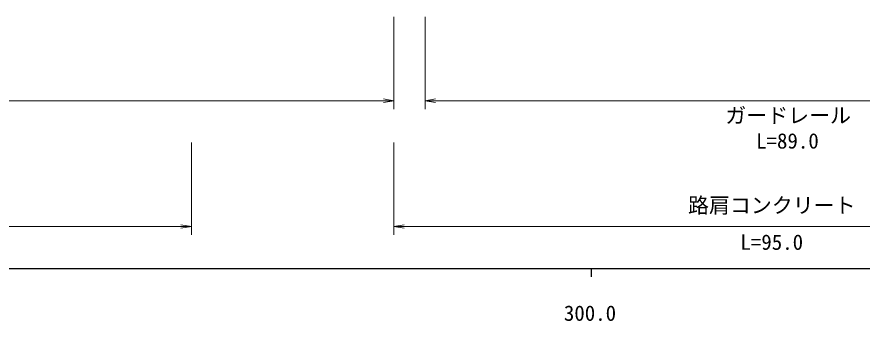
# Model space of a CAD drawing. Units: millimetres at full size, sheet at 1:1000; details may follow other scales. Extents: x 40000 to 680000, y 20000 to 380000.
# Drawn here: x 299436 to 400324, y 198715 to 235000 of the extents above; entities that cross this region are included whole.
import ezdxf
from ezdxf.enums import TextEntityAlignment as Align

# ---------------------------------------------------------------- set-up
doc = ezdxf.new("R2010")
doc.units = ezdxf.units.MM
doc.header["$LTSCALE"] = 1000
doc.layers.add('M-STR-HTXT', color=7, linetype='Continuous', lineweight=13)
doc.layers.add('M-TTL-BAND', color=7, linetype='Continuous', lineweight=25)
doc.styles.add('ＭＳ ゴシック', font='')
doc.styles.get('ＭＳ ゴシック').set_extended_font_data('MS Gothic')

# ---------------------------------------------------------------- blocks, each defined once
blk = doc.blocks.new('open_arrow')
at = {"color": 0, "linetype": 'Continuous', "lineweight": -2}
blk.add_lwpolyline([(7.5, 1.25), (0, 0), (7.5, -1.25)], dxfattribs=at)

msp = doc.modelspace()

# ---------------------------------------------------------------- linework, layer by layer
at = {"layer": 'M-STR-HTXT'}
for p, q in [((344446, 235000), (344446, 224000)), ((348167, 235000), (348167, 224000)), ((229173, 225000), (344446, 225000)), ((348167, 225000), (434661, 225000)), ((320266, 220000), (320266, 209000)), ((344423, 220000), (344423, 209000)), ((203498, 210000), (320266, 210000)), ((344423, 210000), (434661, 210000))]:
    msp.add_line(p, q, dxfattribs=at)
at = {"layer": 'M-TTL-BAND'}
for p, q in [((40000, 205000), (579000, 205000)), ((368000, 205000), (368000, 204000))]:
    msp.add_line(p, q, dxfattribs=at)

# ---------------------------------------------------------------- block references
at = {"layer": 'M-STR-HTXT', "xscale": 167, "yscale": 167, "rotation": 180}
for p in [(344446, 225000), (320266, 210000)]:
    msp.add_blockref('open_arrow', p, dxfattribs=at)
at = {"layer": 'M-STR-HTXT', "xscale": 167, "yscale": 167}
for p in [(348167, 225000), (344423, 210000)]:
    msp.add_blockref('open_arrow', p, dxfattribs=at)

# ---------------------------------------------------------------- texts
at = {"layer": 'M-STR-HTXT', "style": 'ＭＳ ゴシック'}
for s, p in [('ガードレール', (391496, 221781)), ('L=89.0', (391414, 218744)), ('路肩コンクリート', (389544, 211058)), ('L=95.0', (389542, 206665))]:
    msp.add_text(s, height=1833, dxfattribs=at).set_placement(p, align=Align.BOTTOM_CENTER)
at = {"layer": 'M-TTL-BAND', "style": 'ＭＳ ゴシック'}
msp.add_text('300.0', height=1833, dxfattribs=at).set_placement((367844, 198195), align=Align.BOTTOM_CENTER)

doc.saveas('drawing.dxf')
